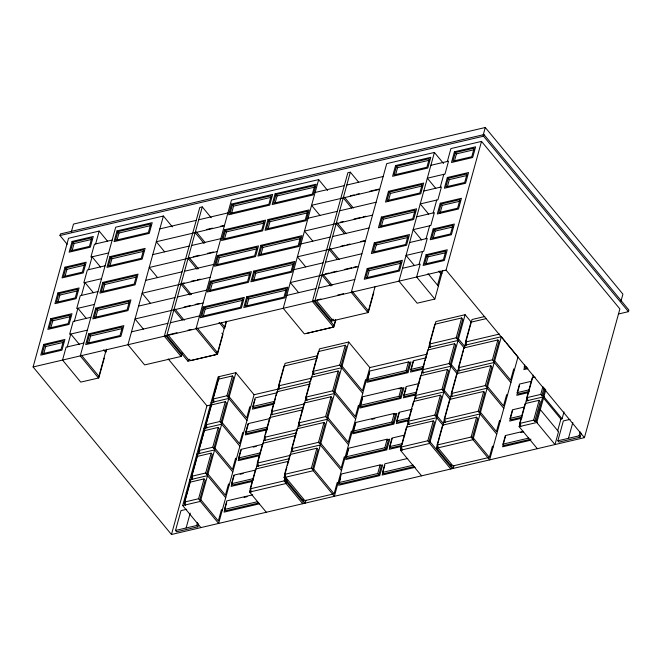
<?xml version="1.0" encoding="UTF-8"?>
<svg xmlns="http://www.w3.org/2000/svg" width="662" height="662" viewBox="0 0 662 662"><rect width="100%" height="100%" fill="white"/><g stroke="black" fill="none" stroke-linecap="round" stroke-linejoin="round"><path stroke-width="0.99" d="M67.193 244.261L59.977 235.531L60.424 233.926L483.988 134.585L628.9 310.048L628.453 311.661L618.399 314.02M447.363 161.454L450.905 148.586L481.522 141.403L619.88 308.931L584.43 437.648L171.458 534.499L33.1 366.971L68.55 238.254L99.168 231.079L107.625 241.307M71.314 231.998L73.49 224.079L485.287 127.501L622.917 294.151L621.006 301.078M44.602 345.208L42.236 353.789L61.078 349.37L63.444 340.789L44.602 345.208L45.695 346.532L43.593 354.153M51.694 319.465L49.327 328.046L68.169 323.627L70.536 315.046L51.694 319.465L52.786 320.789L50.684 328.418M58.786 293.721L56.419 302.302L75.261 297.883L77.62 289.302L58.786 293.721L59.878 295.045L57.776 302.675M65.869 267.978L63.511 276.559L82.353 272.14L84.711 263.559L65.869 267.978L66.961 269.302L65.124 275.98M72.961 242.242L70.602 250.815L89.444 246.396L91.803 237.823L72.961 242.242L74.053 243.558L72.216 250.236M67.259 346.913L70.809 334.045L79.258 344.281M74.351 321.178L77.901 308.302L86.35 318.538M81.443 295.434L84.984 282.558L93.441 292.794M88.534 269.691L92.076 256.815L100.533 267.051M95.626 243.947L99.168 231.079M89.519 334.674L87.161 343.255L120.012 335.551L122.371 326.97L89.519 334.674L90.611 335.998L88.509 343.619M96.611 308.931L94.244 317.512L127.104 309.808L129.462 301.227L96.611 308.931L97.703 310.255L95.601 317.884M103.702 283.187L101.336 291.768L134.187 284.064L136.554 275.483L103.702 283.187L104.795 284.511L102.958 291.181M110.794 257.444L108.427 266.025L141.279 258.321L143.646 249.74L110.794 257.444L111.886 258.768L110.049 265.445M117.886 231.7L115.519 240.281L148.371 232.577L150.737 223.996L117.886 231.7L118.978 233.024L117.133 239.702M105.994 350.603L98.464 377.952L80.259 355.908L115.709 227.198L163.398 216.011L172.377 226.884M104.282 358.101L98.82 377.944L80.747 382.106L62.542 360.062L66.084 347.194L83.801 343.04M105.912 352.201L106.731 349.222M163.398 216.011L127.948 344.72L144.622 364.911L181.371 356.371L182.191 353.392M181.984 352.838L181.007 356.379L164.333 336.188L199.783 207.479L202.258 206.9L166.807 335.609L187.925 361.179L217.128 354.327L226.255 321.186M187.925 361.179L188.364 359.574L167.974 334.881L177.044 332.754M204.095 307.797L201.736 316.378L240.472 307.292L242.838 298.711L204.095 307.797L205.187 309.121L203.085 316.75M211.186 282.062L208.82 290.643L247.563 281.549L249.93 272.976L211.186 282.062L212.279 283.377L210.177 291.007M218.278 256.318L215.911 264.899L254.655 255.813L257.022 247.232L218.278 256.318L219.37 257.642L217.268 265.263M225.37 230.575L223.003 239.156L261.747 230.07L264.113 221.489L225.37 230.575L226.462 231.899L224.36 239.52M232.461 204.831L230.095 213.412L268.838 204.326L271.197 195.745L232.461 204.831L233.554 206.155L231.452 213.785M188.364 359.574L189.547 359.292L190.639 360.616L217.484 354.319L222.953 334.476L221.861 333.151M224.575 328.575L226.487 321.633M171.458 534.499L206.916 405.789L168.222 358.945M198.633 523.841L197.806 526.811L176.613 531.785L175.521 530.461L180.991 510.617L186.767 509.268M200.9 527.597L182.695 505.553L218.146 376.844L235.862 372.681L254.067 394.726L218.617 523.443L200.412 501.399L235.862 372.681M185.608 505.23L184.317 503.666L185.608 503.36L184.516 502.036L189.986 482.201L204.053 478.899L205.146 480.223L199.676 500.067L200.851 499.785L218.328 520.953L221.431 509.69L222.159 510.567M192.7 479.495L191.409 477.923L192.7 477.616L191.608 476.301L197.077 456.457L211.145 453.156L212.237 454.48L206.767 474.323L207.942 474.042L225.419 495.209L228.522 483.947L229.251 484.824M199.792 453.751L198.492 452.179L199.792 451.881L198.699 450.557L204.161 430.714L218.228 427.412L219.321 428.736L213.859 448.579L215.034 448.306L232.511 469.466L235.614 458.203L236.342 459.08M206.883 428.008L205.584 426.444L206.883 426.138L205.791 424.814L211.252 404.97L225.32 401.668L226.412 402.993L220.951 422.836L222.126 422.563L239.603 443.722L242.706 432.46L243.434 433.345M213.975 402.264L212.676 400.7L213.975 400.394L212.883 399.07L218.344 379.227L232.412 375.925L233.504 377.249L228.042 397.092L229.218 396.819L246.694 417.979L249.797 406.716L250.526 407.602M184.317 503.666L190.962 479.536M191.409 477.923L194.247 467.604M198.054 453.793L194.504 466.66L193.329 466.942M198.492 452.179L205.146 428.049M205.584 426.444L212.237 402.306M212.676 400.7L219.321 376.562M247.613 297.594L245.246 306.175L283.99 297.089L286.356 288.508L247.613 297.594L248.705 298.918L246.603 306.547M254.705 271.85L252.338 280.431L291.081 271.346L293.44 262.764L254.705 271.85L255.797 273.174L253.695 280.804M261.796 246.107L259.43 254.688L298.173 245.602L300.531 237.021L261.796 246.107L262.888 247.431L261.043 254.109M268.88 220.372L266.521 228.953L305.265 219.858L307.623 211.286L268.88 220.372L269.972 221.687L268.135 228.365M275.971 194.628L273.613 203.209L312.348 194.123L314.715 185.542L275.971 194.628L277.064 195.952L275.227 202.622M186.121 527.978L190.217 513.1M199.676 500.067L198.583 498.743L204.053 478.899M206.767 474.323L205.675 472.999L211.145 453.156M213.859 448.579L212.767 447.255L218.228 427.412M220.951 422.836L219.858 421.512L225.32 401.668M228.042 397.092L226.95 395.768L232.412 375.925M197.806 526.811L196.713 525.496L197.541 522.517M224.426 509.459L257.278 501.755L258.37 503.079L225.519 510.783L224.426 509.459L226.785 500.886L252.669 494.812M253.513 480.14L232.61 485.039L231.518 483.723L233.876 475.142L255.78 470.003M259.612 454.628L239.702 459.304L238.61 457.98L240.968 449.399L262.872 444.26M266.703 428.885L246.785 433.56L245.693 432.236L248.06 423.655L269.964 418.516M274.788 402.91L253.877 407.817L252.785 406.493L255.151 397.912L277.055 392.773M226.727 502.384L224.046 512.131L259.256 503.873M234.091 475.664L231.137 486.388L252.263 481.439M241.183 449.92L238.229 460.653L259.347 455.696M248.267 424.185L245.312 434.909L267.448 429.721M255.093 399.418L252.404 409.166L273.53 404.209M217.128 354.327L196.01 328.757L231.46 200.048L318.662 179.601L283.212 308.31L304.33 333.88L333.532 327.028L335.576 319.63M251.353 491.998L250.07 490.451L251.254 490.178L250.162 488.854L255.623 469.01L288.657 461.265M258.445 466.255L257.162 464.707L258.346 464.434L257.253 463.11L262.715 443.267L295.748 435.522M265.528 440.511L264.254 438.972L265.437 438.691L264.345 437.367L269.806 417.532L302.84 409.778M272.62 414.768L271.346 413.229L272.521 412.947L271.428 411.632L276.898 391.788L309.924 384.043M279.712 389.033L278.437 387.485L279.612 387.212L278.52 385.888L283.99 366.045L317.015 358.299M266.306 512.256L249.632 492.065L252.47 481.762M253 479.834L265.057 436.076M265.586 434.14L275.599 397.779M276.128 395.851L285.082 363.355L317.537 355.742M333.532 327.028L312.414 301.458L347.864 172.749L350.339 172.17L314.889 300.879L331.563 321.07L368.312 312.53L373.773 292.687M333.077 494.034L304.884 500.654L284.495 475.961L285.67 475.688L284.577 474.364L290.039 454.521L316.891 448.224L317.983 449.548L312.514 469.391L313.697 469.11L334.087 493.802L337.19 482.54L337.918 483.417M292.894 451.815L291.586 450.218L292.761 449.945L291.669 448.621L297.13 428.777L323.983 422.48L325.075 423.804L319.605 443.648L320.789 443.366L341.178 468.059L344.281 456.797L345.01 457.682M299.985 426.071L298.67 424.474L299.853 424.201L298.761 422.877L304.222 403.034L331.074 396.737L332.167 398.061L326.697 417.904L327.872 417.631L348.27 442.315L351.365 431.053L352.093 431.938M307.077 400.328L305.761 398.731L306.945 398.458L305.852 397.134L311.314 377.29L338.166 370.993L339.258 372.317L333.789 392.161L334.964 391.887L355.353 416.572L358.456 405.31L359.185 406.195M314.169 374.584L312.853 372.996L314.028 372.714L312.936 371.39L318.405 351.547L345.25 345.258L346.342 346.574L340.88 366.417L342.055 366.144L362.445 390.828L365.548 379.566L366.276 380.451M305.985 500.174L305.165 503.145L284.048 477.567L286.886 467.273M287.416 465.345L299.472 421.578M300.002 419.65L310.015 383.29M310.552 381.362L319.498 348.857L348.709 342.014L369.826 367.584L334.368 496.293L313.25 470.723L348.709 342.014M302.923 499.355L302.41 501.233L286.464 481.919L285.281 482.193L284.188 480.877L285.008 477.898M285.281 482.193L286.1 479.222M303.51 500.753L302.691 503.724L286.017 483.525L286.994 479.991M331.563 321.07L332.01 319.465L316.064 300.151M335.808 320.077L333.888 327.02L307.044 333.317M312.514 469.391L311.421 468.067L316.891 448.224M319.605 443.648L318.513 442.324L323.983 422.48M326.697 417.904L325.605 416.58L331.074 396.737M333.789 392.161L332.696 390.837L338.166 370.993M340.88 366.417L339.788 365.093L345.25 345.258M368.072 269.343L365.714 277.924L398.565 270.22L400.932 261.639L368.072 269.343L369.164 270.667L367.327 277.337M375.164 243.599L372.805 252.181L405.657 244.477L408.015 235.895L375.164 243.599L376.256 244.923L374.154 252.553M382.255 217.856L379.889 226.437L412.749 218.733L415.107 210.152L382.255 217.856L383.348 219.18L381.246 226.809M389.347 192.112L386.98 200.694L419.84 192.99L422.199 184.408L389.347 192.112L390.439 193.436L388.337 201.066M396.439 166.369L394.072 174.95L426.924 167.246L429.29 158.665L396.439 166.369L397.531 167.693L395.429 175.322M375.04 286.795L367.948 312.538L351.274 292.347L386.724 163.63L434.421 152.45L443.523 163.473M339.002 482.59L341.36 474.009L380.104 464.923L381.196 466.247L378.838 474.828L340.094 483.914L339.002 482.59L377.745 473.504L380.104 464.923M346.094 456.846L348.452 448.265L387.196 439.179L388.288 440.503L385.921 449.084L347.186 458.17L346.094 456.846L384.829 447.76L387.196 439.179M353.185 431.103L355.544 422.522L394.287 413.436L395.38 414.76L393.013 423.341L354.278 432.427L353.185 431.103L391.921 422.017L394.287 413.436M360.269 405.367L362.635 396.786L401.379 387.7L402.471 389.016L400.105 397.597L361.361 406.683L360.269 405.367L399.012 396.281L401.379 387.7M367.36 379.624L369.727 371.043L408.471 361.957L409.563 363.281L407.196 371.862L368.453 380.948L367.36 379.624L406.104 370.538L408.471 361.957M340.5 478.436L338.621 485.263L379.715 475.622L382.669 464.898L379.665 465.601M348.667 448.795L345.713 459.519L386.807 449.879L389.761 439.154L386.757 439.858M355.759 423.051L352.805 433.776L393.898 424.135L396.852 413.411L393.849 414.122M362.577 398.284L359.888 408.032L400.99 398.4L403.944 387.667L398.929 388.842M369.669 372.541L366.98 382.297L408.082 372.656L411.036 361.932L409.025 362.395M434.421 152.45L398.963 281.16L417.168 303.204L434.835 299.058L442.746 270.344M418.996 264.419L422.538 251.552M426.088 238.676L429.63 225.808M433.18 212.941L436.721 200.065M440.271 187.197L443.813 174.321M426.949 255.532L424.59 264.113L443.432 259.694L445.791 251.113L426.949 255.532L428.041 256.856L426.204 263.526M434.04 229.788L431.682 238.37L450.524 233.951L452.882 225.37L434.04 229.788L435.133 231.112L433.031 238.742M441.132 204.045L438.774 212.626L457.608 208.207L459.974 199.626L441.132 204.045L442.224 205.369L440.122 212.998M448.224 178.31L445.857 186.891L464.699 182.472L467.066 173.891L448.224 178.31L449.316 179.625L447.214 187.255M455.315 152.566L452.949 161.147L471.791 156.728L474.158 148.147L455.315 152.566L456.408 153.89L454.306 161.511M414.404 466.487L383.604 473.711L382.512 472.387L384.879 463.805L407.726 458.443M401.627 445.402L390.696 447.967L389.604 446.643L391.97 438.062L404.887 435.033M408.719 419.658L397.788 422.224L396.695 420.9L399.062 412.318L411.971 409.29M415.81 393.915L404.879 396.48L403.787 395.156L406.154 386.575L419.063 383.546M422.894 368.18L411.971 370.737L410.879 369.413L413.245 360.831L426.154 357.803M384.821 465.303L382.131 475.059L415.215 467.298M392.177 438.592L389.223 449.316L401.255 446.494M399.269 412.848L396.315 423.572L408.346 420.751M406.096 388.081L403.406 397.829L415.438 395.007M413.452 361.361L410.498 372.085L422.522 369.264M437.474 285.479L440.743 273.596L438.798 271.23M584.43 437.648L446.064 270.113L481.522 141.403M483.103 135.42L485.287 127.501M628.453 311.661L483.541 136.19L483.988 134.585M402.215 450.251L400.899 448.662L402.074 448.381L400.982 447.065L406.451 427.222L433.296 420.924L434.388 422.248L428.926 442.084L430.101 441.811L450.491 466.503L451.004 464.625M409.306 424.507L407.991 422.919L409.166 422.646L408.073 421.322L413.535 401.478L440.387 395.181L441.48 396.505L436.01 416.348L437.193 416.067L443.772 424.036M416.398 398.772L415.082 397.175L416.257 396.902L415.165 395.578L420.627 375.735L447.479 369.437L448.571 370.761L443.101 390.605L444.285 390.323L450.863 398.292M423.481 373.029L422.166 371.432L423.349 371.159L422.257 369.835L427.718 349.991L454.571 343.694L455.663 345.018L450.193 364.861L451.376 364.588L457.947 372.549M430.573 347.285L429.257 345.688L430.441 345.415L429.348 344.091L434.81 324.248L461.662 317.95L462.755 319.274L457.285 339.118L458.46 338.845L465.038 346.805M421.57 475.837L400.452 450.268L401.429 446.726M401.958 444.798L411.979 408.437M412.509 406.509L424.565 362.743M425.095 360.815L435.91 321.558L465.113 314.707L471.509 322.46M428.926 442.084L427.834 440.768L433.296 420.924M436.01 416.348L434.917 415.024L440.387 395.181M443.101 390.605L442.009 389.281L447.479 369.437M450.193 364.861L449.101 363.537L454.571 343.694M457.285 339.118L456.192 337.794L461.662 317.95M451.592 466.023L450.772 468.994L429.655 443.416L465.113 314.707M488.366 457.616L452.965 465.924L437.019 446.61L438.194 446.337L437.102 445.013L442.564 425.169L476.599 417.184L477.691 418.508L472.221 438.352L473.404 438.078L489.35 457.384L492.454 446.122L493.182 447.007M445.385 422.414L444.103 420.867L445.286 420.593L444.194 419.269L449.655 399.426L483.69 391.441L484.783 392.765L479.313 412.608L480.496 412.335L496.442 431.641L499.545 420.378L500.273 421.264M452.469 396.67L451.194 395.123L452.378 394.85L451.285 393.526L456.747 373.682L490.782 365.705L491.874 367.021L486.404 386.865L487.58 386.591L503.534 405.905L506.637 394.643L507.365 395.52M459.56 370.927L458.286 369.379L459.461 369.106L458.369 367.782L463.839 347.939L497.874 339.962L498.966 341.286L493.496 361.129L494.671 360.848L510.625 380.162L513.72 368.899L514.448 369.777M466.652 345.183L465.378 343.644L466.553 343.363L465.46 342.039L470.93 322.195L485.941 318.679M454.066 465.444L453.247 468.415L436.572 448.215L462.275 354.906M462.804 352.97L463.607 350.074M464.136 348.146L472.023 319.506L484.807 316.51M472.221 438.352L471.129 437.028L476.599 417.184M479.313 412.608L478.221 411.284L483.69 391.441M486.404 386.865L485.312 385.549L490.782 365.705M493.496 361.129L492.404 359.805L497.874 339.962M506.455 342.933L517.998 356.909L489.632 459.875L472.958 439.684L501.324 336.718L464.931 345.25M530.949 439.154L504.072 445.452L502.979 444.136L505.346 435.555L523.261 431.351M522.111 417.143L511.163 419.716L510.071 418.392L512.429 409.811L524.378 407.006M529.203 391.399L518.255 393.973L517.163 392.649L519.521 384.068L531.47 381.262M527.333 367.758L525.347 368.229L524.254 366.905L524.776 365.002M505.553 436.076L502.599 446.8L530.767 440.197M512.645 410.332L509.69 421.065L521.764 418.227M519.463 385.565L516.782 395.322L528.855 392.492M524.676 366.649L523.874 369.578L527.895 368.635M520.862 426.609L519.562 425.037L520.737 424.764L519.645 423.44L525.115 403.597L539.125 400.311L540.217 401.635L534.755 421.479L536.046 421.173L542.699 397.043L560.904 419.079L557.627 430.962M527.945 400.866L526.654 399.294L527.829 399.02L526.737 397.697L532.207 377.853L535.21 377.15M537.329 448.695L519.124 426.651L533.299 375.164M534.755 421.479L533.663 420.155L539.125 400.311M544.95 388.859L543.138 395.429L541.847 395.735L540.755 394.411L542.939 386.476M541.847 395.735L544.032 387.8M539.149 409.91L540.333 409.637L558.538 431.682L554.988 444.55L536.783 422.505L545.786 389.835M560.904 419.079L562.079 418.806L563.991 411.88M581.253 433.171L580.16 437.143L558.968 442.108L557.876 440.793L563.337 420.949L570.081 419.36M568.468 438.302L572.845 422.43M580.16 437.143L579.068 435.819L580.16 431.847M59.977 235.531L483.541 136.19M74.053 243.558L91.902 239.371M118.978 233.024L150.837 225.552M233.554 206.155L271.296 197.301M277.064 195.952L314.814 187.098M397.531 167.693L429.39 160.221M456.408 153.89L474.257 149.703M112.168 240.066L94.443 244.22L90.901 257.096L108.618 252.942M159.856 228.887L196.242 220.347M198.716 219.767L227.918 212.916M315.12 192.468L344.323 185.617M346.797 185.037L383.182 176.506M430.871 165.318L448.538 161.18L444.988 174.048L427.329 178.194L435.778 188.422M206.412 229.548L212.452 228.133M220.512 226.247L224.534 225.303M350.322 195.795L354.253 194.876M356.222 194.413L359.176 193.726M369.992 191.186L378.838 189.109M224.368 225.792L156.306 241.754L164.648 251.85M379.64 189.373L311.579 205.336L319.895 215.415M66.961 269.302L84.81 265.114M111.886 258.768L143.745 251.295M226.462 231.899L264.204 223.044M269.972 221.687L307.722 212.841M390.439 193.436L422.298 185.964M449.316 179.625L467.165 175.447M105.076 265.81L87.359 269.964L83.809 282.839L101.526 278.677M152.765 254.622L189.15 246.09M191.624 245.511L220.827 238.659M308.029 218.212L337.231 211.36M339.705 210.781L376.09 202.249M423.779 191.061L441.446 186.916L437.905 199.792L420.238 203.929L428.686 214.165M193.279 256.707L199.32 255.292M207.38 253.405L213.421 251.99M340.285 222.233L343.23 221.538M354.046 219.006L360.931 217.393M362.9 216.929L365.854 216.234M217.285 251.535L149.215 267.498L157.556 277.593M372.549 215.117L304.487 231.079L312.803 241.158M59.878 295.045L77.727 290.858M104.795 284.511L136.653 277.039M219.37 257.642L257.121 248.788M262.888 247.431L300.631 238.577M383.348 219.18L415.206 211.708M442.224 205.369L460.073 201.182M97.984 291.553L80.267 295.707L76.718 308.575L94.434 304.421M145.673 280.365L182.058 271.834M184.532 271.255L213.735 264.403M300.937 243.955L330.139 237.104M332.614 236.524L368.999 227.993M416.696 216.805L434.355 212.659L430.813 225.535L413.146 229.673L421.603 239.909M184.177 282.922L182.158 283.394L191.368 294.549M191.219 281.276L195.249 280.324M197.268 279.852L200.288 279.149M341.062 246.132L344.993 245.205M346.962 244.75L349.908 244.055M360.724 241.514L364.663 240.596M210.193 277.279L142.131 293.241L150.464 303.337M365.457 240.86L297.395 256.823L305.712 266.894M52.786 320.789L70.635 316.602M97.703 310.255L129.562 302.782M212.279 283.377L250.029 274.531M255.797 273.174L293.539 264.32M376.256 244.923L408.115 237.451M435.133 231.112L452.982 226.925M90.893 317.297L73.176 321.451L69.626 334.318L87.351 330.164M138.581 306.109L174.967 297.577M177.441 296.998L206.643 290.146M293.845 269.691L323.048 262.847M325.522 262.268L361.907 253.728M409.604 242.549L427.263 238.403L423.721 251.279L406.054 255.416L414.511 265.652M184.135 307.011L190.176 305.596M195.207 304.412L199.237 303.469M325.116 273.944L329.047 273.025M331.017 272.562L336.917 271.18M344.786 269.335L351.671 267.721M353.632 267.258L356.586 266.571M203.102 303.014L135.04 318.976L143.373 329.08M358.365 266.604L290.304 282.566L298.62 292.637M45.695 346.532L63.544 342.345M90.611 335.998L122.47 328.526M205.187 309.121L242.937 300.267M248.705 298.918L286.456 290.064M369.164 270.667L401.023 263.195M428.041 256.856L445.89 252.669M131.49 331.852L167.875 323.321M170.349 322.742L199.552 315.89M286.754 295.434L315.964 288.591M318.43 288.011L354.824 279.472M402.513 268.292L420.171 264.146L416.63 277.014L434.835 299.058M188.116 330.156L191.136 329.453M317.04 299.919L320.979 299.001M337.694 295.078L343.595 293.696M33.1 366.971L446.064 270.113M440.743 273.596L441.926 273.315L439.973 270.957M332.01 319.465L333.185 319.183L334.277 320.507M214.604 389.711L215.779 389.438M312.936 371.39L339.788 365.093M429.348 344.091L456.192 337.794M312.414 374.601L341.617 367.749L362.735 393.319M428.819 347.302L458.021 340.45L464.418 348.204M212.883 399.07L226.95 395.768M278.52 385.888L311.554 378.143M465.46 342.039L499.496 334.062M211.054 402.579L228.771 398.425L246.976 420.469M277.99 389.091L310.445 381.486M206.916 405.789L210.864 404.863M254.067 394.726L277.916 389.14M369.826 367.584L426.957 354.178M207.512 415.455L208.687 415.182M252.785 406.493L274.689 401.354M410.879 369.413L423.796 366.384M305.852 397.134L332.696 390.837M422.257 369.835L449.101 363.537M305.323 400.345L334.525 393.493L355.643 419.063M421.727 373.045L450.93 366.194L457.326 373.939M205.791 424.814L219.858 421.512M271.428 411.632L304.462 403.878M458.369 367.782L492.404 359.805M203.962 428.322L221.679 424.168L239.892 446.213M270.907 414.834L303.353 407.221M457.847 370.993L494.233 362.462L510.907 382.653M201.596 440.917L200.421 441.198L201.72 442.77M245.693 432.236L267.597 427.098M403.787 395.156L416.704 392.127M524.254 366.905L526.24 366.442M298.761 422.877L325.605 416.58M415.165 395.578L442.009 389.281M298.231 426.088L327.433 419.236L348.551 444.806M414.635 398.789L443.838 391.937L450.234 399.683M198.699 450.557L212.767 447.255M264.345 437.367L297.37 429.621M451.285 393.526L485.312 385.549M196.879 454.066L214.596 449.912L232.801 471.956M263.815 440.578L296.262 432.965M450.756 396.737L487.141 388.197L503.815 408.396M253.248 447.09L256.268 446.387M371.796 419.294L374.8 418.583M238.61 457.98L260.505 452.841M396.695 420.9L409.613 417.871M517.163 392.649L529.103 389.844M291.669 448.621L318.513 442.324M408.073 421.322L434.917 415.024M291.139 451.832L320.342 444.98L341.46 470.55M407.544 424.524L436.746 417.681L443.151 425.426M191.608 476.301L205.675 472.999M526.737 397.697L540.755 394.411M257.253 463.11L290.279 455.365M444.194 419.269L478.221 411.284M189.787 479.809L207.504 475.655L225.709 497.7M526.207 400.907L543.874 396.761L562.079 418.806M256.724 466.321L289.178 458.708M443.664 422.48L480.049 413.94L496.723 434.131M240.124 474.249L243.144 473.545M186.237 492.677L187.42 492.404M231.518 483.723L253.414 478.585M389.604 446.643L402.521 443.614M510.071 418.392L522.02 415.587M284.577 474.364L311.421 468.067M400.982 447.065L427.834 440.768M284.048 477.567L313.25 470.723M400.452 450.268L429.655 443.416M184.516 502.036L198.583 498.743M519.645 423.44L533.663 420.155M250.162 488.854L284.188 480.877M437.102 445.013L471.129 437.028M182.695 505.553L200.412 501.399M519.124 426.651L536.783 422.505M249.632 492.065L286.017 483.525M436.572 448.215L472.958 439.684M244.096 497.394L247.116 496.69M520.646 432.543L523.659 431.831M382.512 472.387L413.311 465.163M502.979 444.136L528.864 438.062M175.521 530.461L196.713 525.496M557.876 440.793L579.068 435.819M501.324 336.718L505.172 341.377M543.138 395.429L544.437 397.001M350.339 172.17L358.68 182.265M427.975 273.596L438.376 286.191M536.046 421.173L537.345 422.737M344.422 197.185L353.351 208M343.247 197.913L351.588 208.009M318.662 179.601L327.624 190.441M337.33 222.928L346.259 233.736M336.164 223.648L344.497 233.744M330.239 248.664L339.176 259.479M329.072 249.392L337.405 259.487M352.449 291.619L368.395 310.925M367.22 311.206L368.312 312.53M406.104 370.538L407.196 371.862M323.147 274.407L332.084 285.223M321.98 275.135L330.959 286.009M399.012 396.281L400.105 397.597M313.589 300.73L333.979 325.423M391.921 422.017L393.013 423.341M202.258 206.9L211.219 217.748M384.829 447.76L385.921 449.084M196.341 231.915L204.889 242.267M195.166 232.643L204.128 243.492M377.745 473.504L378.838 474.828M189.249 257.659L198.459 268.805M188.074 258.379L197.036 269.227M221.373 322.998L224.658 326.978M219.097 322.386L224.219 328.592M180.991 284.122L189.944 294.971M197.185 328.029L217.575 352.722L216.391 352.995L217.484 354.319M175.066 309.137L184.276 320.292M173.899 309.866L182.215 319.936M165.508 335.46L181.454 354.774M103.603 349.85L105.556 352.209M81.426 355.18L98.903 376.339M43.717 344.414L40.763 355.138L61.963 350.165L64.917 339.44L43.717 344.414M50.809 318.67L47.854 329.395L69.055 324.421L72.009 313.697L50.809 318.67M57.9 292.927L54.946 303.651L76.138 298.678L79.092 287.953L57.9 292.927M64.992 267.183L62.038 277.908L83.23 272.943L86.184 262.21L64.992 267.183M72.084 241.44L69.129 252.164L90.322 247.199L93.276 236.475L72.084 241.44M88.642 333.88L85.688 344.604L120.889 336.346L123.844 325.621L88.642 333.88M95.725 308.136L92.771 318.861L127.981 310.602L130.935 299.878L95.725 308.136M102.817 282.393L99.863 293.117L135.073 284.859L138.027 274.134L102.817 282.393M109.909 256.649L106.954 267.374L142.165 259.115L145.119 248.391L109.909 256.649M117 230.906L114.046 241.63L149.256 233.372L152.21 222.647L117 230.906M203.217 307.002L200.263 317.727L241.357 308.095L244.311 297.362L203.217 307.002M210.301 281.259L207.347 291.992L248.449 282.351L251.403 271.627L210.301 281.259M217.393 255.515L214.438 266.248L255.54 256.608L258.494 245.883L217.393 255.515M224.484 229.78L221.53 240.505L262.624 230.864L265.586 220.14L224.484 229.78M231.576 204.037L228.622 214.761L269.715 205.121L272.67 194.396L231.576 204.037M246.727 296.799L243.773 307.524L284.875 297.883L287.829 287.159L246.727 296.799M253.819 271.056L250.865 281.78L291.959 272.14L294.913 261.416L253.819 271.056M260.911 245.312L257.957 256.037L299.05 246.405L302.004 235.672L260.911 245.312M268.002 219.569L265.048 230.302L306.142 220.661L309.096 209.937L268.002 219.569M275.094 193.825L272.14 204.558L313.234 194.918L316.188 184.193L275.094 193.825M367.195 268.549L364.241 279.273L399.451 271.015L402.405 260.29L367.195 268.549M374.287 242.805L371.332 253.529L406.534 245.271L409.488 234.547L374.287 242.805M381.37 217.062L378.416 227.786L413.626 219.527L416.58 208.803L381.37 217.062M388.462 191.318L385.507 202.042L420.718 193.784L423.672 183.06L388.462 191.318M395.553 165.574L392.599 176.299L427.809 168.049L430.763 157.316L395.553 165.574M426.071 254.738L423.117 265.462L444.31 260.489L447.264 249.764L426.071 254.738M433.163 228.994L430.209 239.718L451.401 234.745L454.355 224.021L433.163 228.994M440.255 203.251L437.301 213.975L458.493 209.01L461.447 198.277L440.255 203.251M447.338 177.507L444.384 188.24L465.585 183.266L468.539 172.542L447.338 177.507M454.43 151.772L451.476 162.496L472.676 157.523L475.63 146.799L454.43 151.772"/></g></svg>
